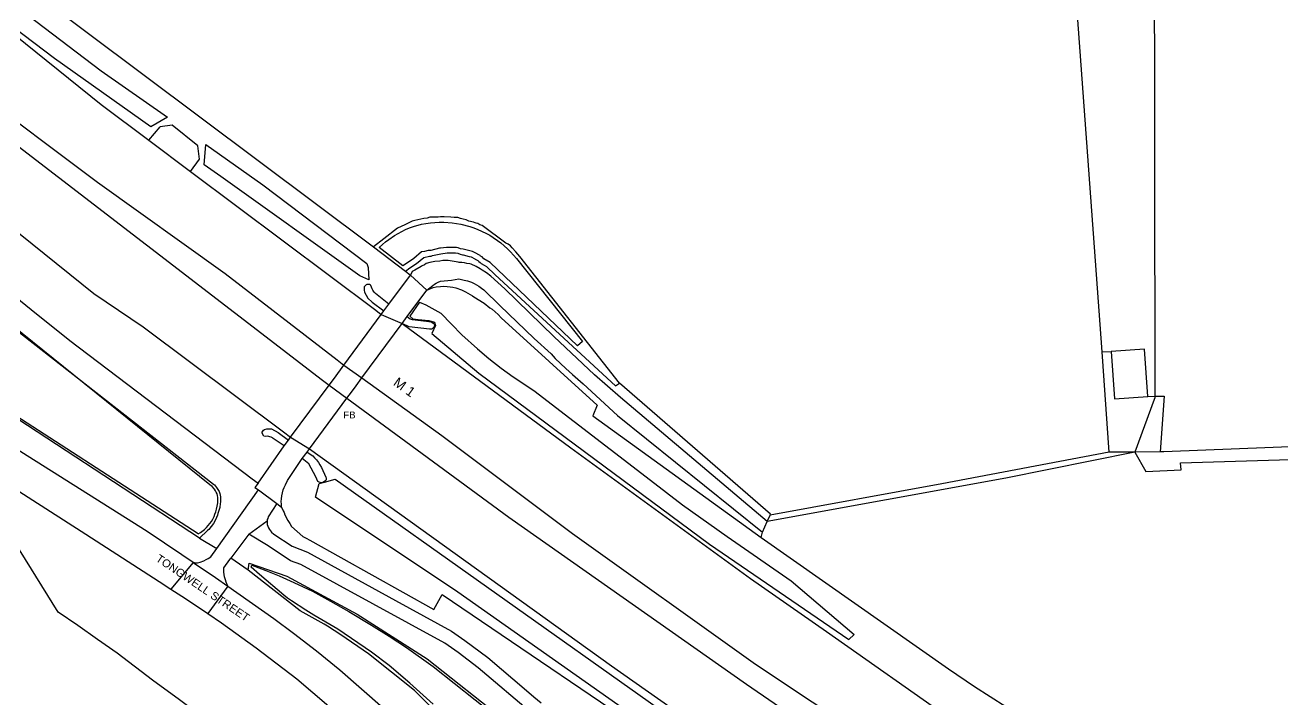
# Model space of a CAD drawing. Header units: millimetres. Extents: x 111502 to 977541, y 8702 to 1044108.
# Drawn here: x 488012.1 to 488287.1, y 241541.2 to 241688.7 of the extents above; entities that cross this region are included whole.
import ezdxf

# ---------------------------------------------------------------- set-up
doc = ezdxf.new("R2010")
doc.units = ezdxf.units.MM
doc.header["$LTSCALE"] = 0.25
doc.linetypes.add('DASHED2', pattern=[9.525, 6.35, -3.175])
doc.layers.add('E HVSS As Laid HV', color=10, linetype='Continuous')
doc.layers.add('X HVSS Site Background', color=8, linetype='Continuous')
doc.styles.add('OS Master Map$1$Standard', font='txt')

# ---------------------------------------------------------------- blocks, each defined once
blk = doc.blocks.new('OS MAP 060722')
at = {"layer": 'X HVSS Site Background', "flags": 128}
for points in [[(-994.78, 2718.39), (-867.98, 2614.69), (-867.98, 2614.69), (-810.58, 2568.09), (-810.58, 2568.09), (-781.88, 2544.99), (-781.88, 2544.99), (-771.46, 2537.2)], [(-975.98, 2714.94), (-945.88, 2689.19), (-945.88, 2689.19), (-920.83, 2668.54), (-920.83, 2668.54), (-890.93, 2643.39), (-890.93, 2643.39), (-862.23, 2619.34), (-862.23, 2619.34), (-828.88, 2593.39), (-828.88, 2593.39), (-810.58, 2579.89), (-810.58, 2579.89), (-722.33, 2513.88)], [(-995.68, 2700.79), (-901.73, 2623.49), (-901.73, 2623.49), (-810.58, 2548.84), (-810.58, 2548.84), (-782.71, 2528.02), (-782.71, 2528.02), (-754.83, 2508.08), (-754.83, 2508.08), (-730.33, 2489.18), (-730.33, 2489.18), (-728.88, 2488.03)], [(-995.93, 2695.69), (-870.08, 2592.19), (-870.08, 2592.19), (-810.58, 2543.89), (-810.58, 2543.89), (-733.53, 2484.78), (-733.53, 2484.78), (-732.08, 2483.63)], [(-996.88, 2677.69), (-853.28, 2559.54), (-853.28, 2559.54), (-810.58, 2525.39), (-810.58, 2525.39), (-783.48, 2503.69), (-783.48, 2503.69), (-772.72, 2496.39), (-772.72, 2496.39), (-742.03, 2473.48), (-742.03, 2473.48), (-740.48, 2472.28)], [(-997.46, 2661.01), (-884.38, 2570.49), (-884.38, 2570.49), (-880.08, 2566.94), (-880.08, 2566.94), (-870.28, 2558.89), (-870.28, 2558.89), (-864.98, 2554.64), (-864.98, 2554.64), (-829.98, 2526.39), (-829.98, 2526.39), (-810.58, 2510.99), (-810.58, 2510.99), (-797.18, 2500.19), (-797.18, 2500.19), (-788.78, 2493.39), (-788.78, 2493.39), (-748.88, 2463.19), (-748.88, 2463.19), (-747.58, 2462.24)], [(-810.58, 2503.52), (-757.33, 2461.99), (-757.33, 2461.99), (-757.13, 2461.84), (-757.13, 2461.84), (-756.68, 2461.31), (-756.68, 2461.31), (-756.13, 2460.39), (-756.13, 2460.39), (-755.98, 2459.99), (-755.98, 2459.99), (-755.78, 2459.24), (-755.78, 2459.24), (-755.78, 2458.24), (-755.78, 2458.24), (-755.93, 2457.09), (-755.93, 2457.09), (-755.98, 2456.89), (-755.98, 2456.89), (-756.38, 2455.59), (-756.38, 2455.59), (-756.48, 2455.24), (-756.48, 2455.24), (-756.88, 2454.24), (-756.88, 2454.24), (-757.38, 2453.44), (-757.38, 2453.44), (-758.38, 2452.14), (-758.38, 2452.14), (-758.63, 2451.89), (-758.63, 2451.89), (-760.43, 2450.19)], [(-760.73, 2451.14), (-760.18, 2451.44), (-760.18, 2451.44), (-759.28, 2452.14), (-759.28, 2452.14), (-758.88, 2452.54), (-758.88, 2452.54), (-758.48, 2452.99), (-758.48, 2452.99), (-757.78, 2453.89), (-757.78, 2453.89), (-757.48, 2454.39), (-757.48, 2454.39), (-757.23, 2454.94), (-757.23, 2454.94), (-757.03, 2455.44), (-757.03, 2455.44), (-756.83, 2455.99), (-756.83, 2455.99), (-756.68, 2456.54), (-756.68, 2456.54), (-756.53, 2457.19), (-756.53, 2457.19), (-756.48, 2457.59), (-756.48, 2457.59), (-756.43, 2457.94), (-756.43, 2457.94), (-756.38, 2458.34), (-756.38, 2458.34), (-756.38, 2459.09), (-756.38, 2459.09), (-756.48, 2459.54), (-756.48, 2459.54), (-756.58, 2459.89), (-756.58, 2459.89), (-756.73, 2460.24), (-756.73, 2460.24), (-756.93, 2460.59), (-756.93, 2460.59), (-757.13, 2460.89), (-757.13, 2460.89), (-757.63, 2461.49), (-757.63, 2461.49), (-758.18, 2461.89), (-758.18, 2461.89), (-810.58, 2504.04)], [(-760.73, 2451.14), (-810.58, 2483.34), (-810.58, 2483.34), (-812.18, 2484.64), (-812.18, 2484.64), (-815.43, 2487.19), (-815.43, 2487.19), (-820.03, 2490.54), (-820.03, 2490.54), (-823.43, 2492.89), (-823.43, 2492.89), (-826.88, 2495.19), (-826.88, 2495.19), (-830.63, 2497.54), (-830.63, 2497.54), (-861.98, 2517.54), (-861.98, 2517.54), (-901.03, 2541.64), (-901.03, 2541.64), (-933.48, 2561.99), (-933.48, 2561.99), (-938.13, 2565.79)], [(-563, 2490.96), (-574.04, 2641.19), (-574.04, 2641.19), (-574.28, 2644.49), (-574.28, 2644.49), (-572.93, 2645.83)], [(-551.74, 2639.79), (-551.53, 2481.23)], [(-767.44, 2542.22), (-771.06, 2540.14), (-771.06, 2540.14), (-792.08, 2555.09), (-792.08, 2555.09), (-810.58, 2569.04), (-810.58, 2569.04), (-859.93, 2609.79), (-859.93, 2609.79), (-876.83, 2623.84), (-876.83, 2623.84), (-876.48, 2624.84)], [(-876.48, 2624.84), (-864.48, 2615.74), (-864.48, 2615.74), (-843.23, 2599.39), (-843.23, 2599.39), (-826.18, 2586.49), (-826.18, 2586.49), (-814.73, 2577.54), (-814.73, 2577.54), (-810.58, 2574.14), (-810.58, 2574.14), (-781.88, 2552.39), (-781.88, 2552.39), (-767.44, 2542.22)], [(-761.78, 2444.89), (-764.28, 2446.59), (-764.28, 2446.59), (-771.83, 2451.69), (-771.83, 2451.69), (-809.03, 2475.04), (-809.03, 2475.04), (-810.58, 2476.04), (-810.58, 2476.04), (-929.63, 2550.44), (-929.63, 2550.44), (-937.88, 2555.59), (-937.88, 2555.59), (-941.73, 2557.99), (-941.73, 2557.99), (-942.13, 2558.29), (-942.13, 2558.29), (-944.98, 2560.34), (-944.98, 2560.34), (-946.51, 2561.57), (-946.51, 2561.57), (-947.73, 2562.54)], [(-810.58, 2467.29), (-785.28, 2451.09), (-785.28, 2451.09), (-769.23, 2440.74), (-769.23, 2440.74), (-766.7, 2439.09)], [(-703.03, 2383.39), (-703.68, 2383.24), (-703.68, 2383.24), (-715.16, 2389.68), (-715.16, 2389.68), (-733.4, 2398.68), (-733.4, 2398.68), (-739.33, 2397.29), (-739.33, 2397.29), (-760.43, 2411.59), (-760.43, 2411.59), (-764.78, 2414.84), (-764.78, 2414.84), (-770.68, 2419.14), (-770.68, 2419.14), (-778.38, 2425.04), (-778.38, 2425.04), (-782.68, 2428.09), (-782.68, 2428.09), (-786.98, 2431.09), (-786.98, 2431.09), (-791.33, 2434.04), (-791.33, 2434.04), (-810.58, 2464.95)], [(-771.46, 2537.2), (-769.04, 2540.16)], [(-760.38, 2533.06), (-760.74, 2535.96), (-760.74, 2535.96), (-766.38, 2540.48), (-766.38, 2540.48), (-769.04, 2540.16)], [(-771.46, 2537.2), (-762.35, 2530.39)], [(-723.41, 2506.66), (-725.38, 2507.58), (-725.38, 2507.58), (-755.75, 2529.24), (-755.75, 2529.24), (-759.39, 2531.84), (-759.39, 2531.84), (-759.04, 2536.3)], [(-759.04, 2536.3), (-746.53, 2527.48), (-746.53, 2527.48), (-723.83, 2510.28), (-723.83, 2510.28), (-723.53, 2509.38), (-723.53, 2509.38), (-723.41, 2506.66)], [(-762.35, 2530.39), (-760.38, 2533.06)], [(-762.35, 2530.39), (-721.83, 2500.08), (-721.83, 2500.08), (-720.68, 2499.13)], [(-668.55, 2484.11), (-690.33, 2511.78), (-690.33, 2511.78), (-691.23, 2512.78), (-691.23, 2512.78), (-692.03, 2513.68), (-692.03, 2513.68), (-692.43, 2514.08), (-692.43, 2514.08), (-692.93, 2514.48), (-692.93, 2514.48), (-693.43, 2514.68), (-693.43, 2514.68), (-698.63, 2518.58), (-698.63, 2518.58), (-699.13, 2518.68), (-699.13, 2518.68), (-699.53, 2518.98), (-699.53, 2518.98), (-699.93, 2519.08), (-699.93, 2519.08), (-700.13, 2519.18), (-700.13, 2519.18), (-700.53, 2519.28), (-700.53, 2519.28), (-701.53, 2519.48), (-701.53, 2519.48), (-702.13, 2519.78), (-702.13, 2519.78), (-702.73, 2519.98), (-702.73, 2519.98), (-703.33, 2520.08), (-703.33, 2520.08), (-703.93, 2520.28), (-703.93, 2520.28), (-704.73, 2520.28), (-704.73, 2520.28), (-705.43, 2520.38), (-705.43, 2520.38), (-706.93, 2520.48), (-706.93, 2520.48), (-707.73, 2520.48), (-707.73, 2520.48), (-708.23, 2520.38), (-708.23, 2520.38), (-710.03, 2520.38), (-710.03, 2520.38), (-710.63, 2520.18), (-710.63, 2520.18), (-711.33, 2520.08), (-711.33, 2520.08), (-713.33, 2519.68), (-713.33, 2519.68), (-713.93, 2519.48), (-713.93, 2519.48), (-715.53, 2518.68), (-715.53, 2518.68), (-717.13, 2517.98), (-717.13, 2517.98), (-720.13, 2515.68), (-720.13, 2515.68), (-722.33, 2513.88)], [(-715.93, 2509.78), (-721.13, 2513.73), (-721.13, 2513.73), (-720.43, 2514.38), (-720.43, 2514.38), (-719.73, 2514.98), (-719.73, 2514.98), (-719.03, 2515.53), (-719.03, 2515.53), (-717.78, 2516.38), (-717.78, 2516.38), (-716.18, 2517.28), (-716.18, 2517.28), (-715.33, 2517.68), (-715.33, 2517.68), (-714.48, 2518.03), (-714.48, 2518.03), (-713.63, 2518.33), (-713.63, 2518.33), (-711.88, 2518.83), (-711.88, 2518.83), (-710.93, 2519.03), (-710.93, 2519.03), (-709.93, 2519.18), (-709.93, 2519.18), (-708.98, 2519.23), (-708.98, 2519.23), (-707.98, 2519.28), (-707.98, 2519.28), (-706.98, 2519.28), (-706.98, 2519.28), (-705.13, 2519.13), (-705.13, 2519.13), (-703.23, 2518.83), (-703.23, 2518.83), (-701.33, 2518.33), (-701.33, 2518.33), (-700.43, 2518.03), (-700.43, 2518.03), (-699.53, 2517.68), (-699.53, 2517.68), (-697.78, 2516.88), (-697.78, 2516.88), (-696.93, 2516.43), (-696.93, 2516.43), (-694.53, 2514.78), (-694.53, 2514.78), (-693.78, 2514.13), (-693.78, 2514.13), (-693.08, 2513.48), (-693.08, 2513.48), (-692.38, 2512.78), (-692.38, 2512.78), (-691.73, 2512.08), (-691.73, 2512.08), (-691.13, 2511.33), (-691.13, 2511.33), (-676.68, 2493.18), (-676.68, 2493.18), (-677.73, 2492.28)], [(-722.33, 2513.88), (-715.38, 2508.58)], [(-677.73, 2492.28), (-696.83, 2510.48), (-696.83, 2510.48), (-698.23, 2511.28), (-698.23, 2511.28), (-698.63, 2511.68), (-698.63, 2511.68), (-698.93, 2511.88), (-698.93, 2511.88), (-699.03, 2511.98), (-699.03, 2511.98), (-699.63, 2512.28), (-699.63, 2512.28), (-699.73, 2512.38), (-699.73, 2512.38), (-700.73, 2512.88), (-700.73, 2512.88), (-702.73, 2513.38), (-702.73, 2513.38), (-703.33, 2513.48), (-703.33, 2513.48), (-703.83, 2513.68), (-703.83, 2513.68), (-704.23, 2513.78), (-704.23, 2513.78), (-706.43, 2513.78), (-706.43, 2513.78), (-707.73, 2513.58), (-707.73, 2513.58), (-707.93, 2513.58), (-707.93, 2513.58), (-709.83, 2513.08), (-709.83, 2513.08), (-710.43, 2513.08), (-710.43, 2513.08), (-711.23, 2512.88), (-711.23, 2512.88), (-711.83, 2512.78), (-711.83, 2512.78), (-713.53, 2511.38), (-713.53, 2511.38), (-715.13, 2510.28), (-715.13, 2510.28), (-715.93, 2509.78)], [(-715.38, 2508.58), (-714.43, 2509.28), (-714.43, 2509.28), (-712.93, 2510.28), (-712.93, 2510.28), (-711.33, 2511.58), (-711.33, 2511.58), (-710.13, 2511.88), (-710.13, 2511.88), (-709.73, 2511.88), (-709.73, 2511.88), (-709.43, 2511.98), (-709.43, 2511.98), (-707.63, 2512.38), (-707.63, 2512.38), (-706.23, 2512.58), (-706.23, 2512.58), (-704.43, 2512.58), (-704.43, 2512.58), (-703.93, 2512.48), (-703.93, 2512.48), (-703.43, 2512.28), (-703.43, 2512.28), (-702.93, 2512.18), (-702.93, 2512.18), (-702.73, 2512.18), (-702.73, 2512.18), (-701.43, 2511.78), (-701.43, 2511.78), (-701.03, 2511.68), (-701.03, 2511.68), (-700.23, 2511.28), (-700.23, 2511.28), (-700.13, 2511.18), (-700.13, 2511.18), (-699.53, 2510.88), (-699.53, 2510.88), (-699.33, 2510.68), (-699.33, 2510.68), (-699.03, 2510.48), (-699.03, 2510.48), (-698.83, 2510.28), (-698.83, 2510.28), (-698.13, 2509.88), (-698.13, 2509.88), (-697.63, 2509.58), (-697.63, 2509.58), (-695.73, 2507.78), (-695.73, 2507.78), (-669.43, 2483.48), (-669.43, 2483.48), (-668.55, 2484.11)], [(-636.28, 2453.83), (-668.33, 2480.98), (-668.33, 2480.98), (-674.03, 2485.88), (-674.03, 2485.88), (-682.93, 2494.28), (-682.93, 2494.28), (-693.63, 2504.68), (-693.63, 2504.68), (-696.73, 2507.48), (-696.73, 2507.48), (-697.63, 2508.18), (-697.63, 2508.18), (-698.63, 2508.78), (-698.63, 2508.78), (-699.03, 2509.08), (-699.03, 2509.08), (-699.93, 2509.58), (-699.93, 2509.58), (-701.03, 2510.08), (-701.03, 2510.08), (-701.33, 2510.18), (-701.33, 2510.18), (-701.93, 2510.28), (-701.93, 2510.28), (-702.43, 2510.38), (-702.43, 2510.38), (-703.03, 2510.48), (-703.03, 2510.48), (-703.63, 2510.48), (-703.63, 2510.48), (-703.83, 2510.58), (-703.83, 2510.58), (-706.03, 2510.88), (-706.03, 2510.88), (-707.23, 2510.88), (-707.23, 2510.88), (-707.83, 2510.78), (-707.83, 2510.78), (-708.93, 2510.68), (-708.93, 2510.68), (-710.03, 2510.48), (-710.03, 2510.48), (-710.83, 2510.28), (-710.83, 2510.28), (-711.23, 2509.98), (-711.23, 2509.98), (-711.73, 2509.78), (-711.73, 2509.78), (-711.93, 2509.58), (-711.93, 2509.58), (-713.33, 2508.78), (-713.33, 2508.78), (-713.93, 2508.48), (-713.93, 2508.48), (-714.28, 2507.73)], [(-715.38, 2508.58), (-714.28, 2507.73)], [(-719.03, 2501.33), (-721.93, 2503.68), (-721.93, 2503.68), (-722.13, 2503.88), (-722.13, 2503.88), (-722.38, 2504.18), (-722.38, 2504.18), (-722.53, 2504.43), (-722.53, 2504.43), (-722.68, 2504.73), (-722.68, 2504.73), (-722.78, 2505.08), (-722.78, 2505.08), (-722.93, 2505.43), (-722.93, 2505.43), (-723.03, 2505.53), (-723.03, 2505.53), (-723.23, 2505.63), (-723.23, 2505.63), (-723.38, 2505.68), (-723.38, 2505.68), (-723.58, 2505.68), (-723.58, 2505.68), (-723.83, 2505.63), (-723.83, 2505.63), (-723.98, 2505.58), (-723.98, 2505.58), (-724.13, 2505.48), (-724.13, 2505.48), (-724.23, 2505.33), (-724.23, 2505.33), (-724.38, 2505.13), (-724.38, 2505.13), (-724.38, 2504.43), (-724.38, 2504.43), (-724.33, 2503.98), (-724.33, 2503.98), (-723.63, 2502.68), (-723.63, 2502.68), (-722.68, 2501.78), (-722.68, 2501.78), (-720.08, 2499.93)], [(-719.03, 2501.33), (-714.28, 2507.73)], [(-714.28, 2507.73), (-710.73, 2504.43)], [(-710.73, 2504.43), (-709.38, 2505.48), (-709.38, 2505.48), (-709.03, 2505.73), (-709.03, 2505.73), (-708.63, 2505.98), (-708.63, 2505.98), (-708.23, 2506.18), (-708.23, 2506.18), (-707.68, 2506.38), (-707.68, 2506.38), (-705.33, 2506.63), (-705.33, 2506.63), (-703.73, 2506.88), (-703.73, 2506.88), (-703.13, 2506.78), (-703.13, 2506.78), (-702.53, 2506.58), (-702.53, 2506.58), (-701.83, 2506.48), (-701.83, 2506.48), (-700.93, 2506.18), (-700.93, 2506.18), (-700.33, 2505.88), (-700.33, 2505.88), (-699.33, 2505.28), (-699.33, 2505.28), (-698.73, 2504.88), (-698.73, 2504.88), (-698.23, 2504.48), (-698.23, 2504.48), (-694.73, 2501.08), (-694.73, 2501.08), (-687.23, 2493.88), (-687.23, 2493.88), (-683.53, 2490.48), (-683.53, 2490.48), (-682.63, 2489.48), (-682.63, 2489.48), (-680.33, 2487.28), (-680.33, 2487.28), (-678.83, 2485.98), (-678.83, 2485.98), (-676.53, 2483.98), (-676.53, 2483.98), (-669.04, 2477), (-669.04, 2477), (-637.28, 2451.53)], [(-710.73, 2504.43), (-709.28, 2504.98), (-709.28, 2504.98), (-708.68, 2505.13), (-708.68, 2505.13), (-707.73, 2505.23), (-707.73, 2505.23), (-707.08, 2505.28), (-707.08, 2505.28), (-706.23, 2505.23), (-706.23, 2505.23), (-705.58, 2505.18), (-705.58, 2505.18), (-704.98, 2505.08), (-704.98, 2505.08), (-704.33, 2504.93), (-704.33, 2504.93), (-703.13, 2504.53), (-703.13, 2504.53), (-702.23, 2504.08), (-702.23, 2504.08), (-700.73, 2503.18), (-700.73, 2503.18), (-700.43, 2502.98), (-700.43, 2502.98), (-698.13, 2501.58), (-698.13, 2501.58), (-696.93, 2500.58), (-696.93, 2500.58), (-696.43, 2500.28), (-696.43, 2500.28), (-695.13, 2499.08), (-695.13, 2499.08), (-694.43, 2498.38), (-694.43, 2498.38), (-673.43, 2479.28), (-673.43, 2479.28), (-674.43, 2476.98), (-674.43, 2476.98), (-637.63, 2450.38)], [(-714.98, 2498.68), (-710.73, 2504.43)], [(-720.68, 2499.13), (-720.08, 2499.93)], [(-720.08, 2499.93), (-719.03, 2501.33)], [(-712.28, 2501.78), (-714.43, 2498.73), (-714.43, 2498.73), (-713.73, 2498.13), (-713.73, 2498.13), (-712.63, 2498.03), (-712.63, 2498.03), (-710.23, 2497.83), (-710.23, 2497.83), (-709.03, 2497.43), (-709.03, 2497.43), (-708.83, 2496.68), (-708.83, 2496.68), (-709.58, 2494.93), (-709.58, 2494.93), (-699.33, 2486.28), (-699.33, 2486.28), (-648.88, 2448.88), (-648.88, 2448.88), (-618.43, 2428.03), (-618.43, 2428.03), (-617.28, 2429.13)], [(-712.28, 2501.78), (-710.93, 2501.23), (-710.93, 2501.23), (-707.63, 2499.38), (-707.63, 2499.38), (-705.33, 2496.98), (-705.33, 2496.98), (-703.03, 2494.68), (-703.03, 2494.68), (-699.63, 2491.58), (-699.63, 2491.58), (-697.13, 2489.48), (-697.13, 2489.48), (-694.43, 2487.38), (-694.43, 2487.38), (-691.83, 2485.48), (-691.83, 2485.48), (-687.33, 2482.48), (-687.33, 2482.48), (-661.83, 2462.88), (-661.83, 2462.88), (-654.83, 2457.48), (-654.83, 2457.48), (-645.03, 2450.58), (-645.03, 2450.58), (-631.03, 2440.88), (-631.03, 2440.88), (-617.28, 2429.13)], [(-728.88, 2488.03), (-720.68, 2499.13)], [(-724.88, 2485.28), (-716.13, 2497.13)], [(-720.68, 2499.13), (-716.13, 2497.13)], [(-714.98, 2498.68), (-714.33, 2498.18), (-714.33, 2498.18), (-713.88, 2497.98), (-713.88, 2497.98), (-710.78, 2497.63), (-710.78, 2497.63), (-709.73, 2497.48), (-709.73, 2497.48), (-709.38, 2497.28), (-709.38, 2497.28), (-709.28, 2497.23), (-709.28, 2497.23), (-709.08, 2497.03), (-709.08, 2497.03), (-709.03, 2496.93), (-709.03, 2496.93), (-709.03, 2496.73), (-709.03, 2496.73), (-709.13, 2496.48), (-709.13, 2496.48), (-709.18, 2496.33), (-709.18, 2496.33), (-709.28, 2496.18), (-709.28, 2496.18), (-709.43, 2496.03), (-709.43, 2496.03), (-709.58, 2495.93), (-709.58, 2495.93), (-709.73, 2495.93), (-709.73, 2495.93), (-709.88, 2495.88), (-709.88, 2495.88), (-710.13, 2495.93), (-710.13, 2495.93), (-714.58, 2496.38), (-714.58, 2496.38), (-716.13, 2497.13)], [(-716.13, 2497.13), (-714.98, 2498.68)], [(-716.13, 2497.13), (-679.23, 2469.98), (-679.23, 2469.98), (-639.93, 2441.38), (-639.93, 2441.38), (-623.33, 2429.78), (-623.33, 2429.78), (-595.53, 2410.28), (-595.53, 2410.28), (-580.03, 2399.78), (-580.03, 2399.78), (-562.13, 2387.78), (-562.13, 2387.78), (-555.28, 2383.03), (-555.28, 2383.03), (-548.7, 2378.59)], [(-553.07, 2481.2), (-553.79, 2491.54), (-553.79, 2491.54), (-561.07, 2491.03)], [(-563, 2490.96), (-561.07, 2491.03)], [(-561.48, 2468.98), (-563, 2490.96)], [(-561.07, 2491.03), (-560.36, 2480.69), (-560.36, 2480.69), (-553.07, 2481.2)], [(-732.08, 2483.63), (-731.13, 2484.93), (-731.13, 2484.93), (-729.58, 2487.03), (-729.58, 2487.03), (-728.88, 2488.03)], [(-728.88, 2488.03), (-724.88, 2485.28)], [(-740.48, 2472.28), (-732.08, 2483.63)], [(-732.08, 2483.63), (-728.18, 2480.83)], [(-728.18, 2480.83), (-727.18, 2482.13), (-727.18, 2482.13), (-726.18, 2483.48), (-726.18, 2483.48), (-724.88, 2485.28)], [(-724.88, 2485.28), (-707.43, 2472.68), (-707.43, 2472.68), (-678.85, 2451.2), (-678.85, 2451.2), (-638.83, 2422.69), (-638.83, 2422.69), (-614.03, 2406.18), (-614.03, 2406.18), (-566.97, 2373.69), (-566.97, 2373.69), (-410.23, 2268.18), (-410.23, 2268.18), (-362.69, 2236.11)], [(-635.63, 2455.23), (-635.53, 2455.48), (-635.53, 2455.48), (-668.55, 2484.11)], [(-760.43, 2450.19), (-810.58, 2482.99), (-810.58, 2482.99), (-810.7, 2483.09)], [(-736.38, 2469.73), (-728.18, 2480.83)], [(-728.18, 2480.83), (-692.77, 2454.83), (-692.77, 2454.83), (-640.82, 2418.28), (-640.82, 2418.28), (-584.03, 2379.28), (-584.03, 2379.28), (-575.66, 2373.69), (-575.66, 2373.69), (-566.83, 2367.78), (-566.83, 2367.78), (-429.23, 2274.88), (-429.23, 2274.88), (-365.46, 2232.14)], [(-551.53, 2481.23), (-551.53, 2480.88), (-551.53, 2480.88), (-551.66, 2480.52), (-551.66, 2480.52), (-555.88, 2469.03)], [(-553.07, 2481.2), (-551.53, 2481.23)], [(-551.53, 2481.23), (-549.46, 2481.28), (-549.46, 2481.28), (-550.38, 2469.08)], [(-741.93, 2470.38), (-744.28, 2471.98), (-744.28, 2471.98), (-744.48, 2472.13), (-744.48, 2472.13), (-744.73, 2472.28), (-744.73, 2472.28), (-745.03, 2472.38), (-745.03, 2472.38), (-745.28, 2472.43), (-745.28, 2472.43), (-745.58, 2472.48), (-745.58, 2472.48), (-746.08, 2472.43), (-746.08, 2472.43), (-746.33, 2472.48), (-746.33, 2472.48), (-746.68, 2473.18), (-746.68, 2473.18), (-746.73, 2473.38), (-746.73, 2473.38), (-746.43, 2473.83), (-746.43, 2473.83), (-746.23, 2473.98), (-746.23, 2473.98), (-745.68, 2474.08), (-745.68, 2474.08), (-745.28, 2474.13), (-745.28, 2474.13), (-744.68, 2474.08), (-744.68, 2474.08), (-743.23, 2473.28), (-743.23, 2473.28), (-740.98, 2471.63)], [(-740.98, 2471.63), (-740.48, 2472.28)], [(-740.48, 2472.28), (-736.38, 2469.73)], [(-366.19, 2474.85), (-481.48, 2471.79), (-481.48, 2471.79), (-549.56, 2469.09), (-549.56, 2469.09), (-550.38, 2469.08)], [(-747.58, 2462.24), (-741.93, 2470.38)], [(-741.93, 2470.38), (-740.98, 2471.63)], [(-736.88, 2469.03), (-736.38, 2469.73)], [(-736.38, 2469.73), (-670.33, 2422.28), (-670.33, 2422.28), (-601.14, 2373.69), (-601.14, 2373.69), (-594.73, 2369.18), (-594.73, 2369.18), (-552.33, 2340.48), (-552.33, 2340.48), (-524.97, 2322.08)], [(-555.88, 2469.03), (-553.51, 2464.79), (-553.51, 2464.79), (-545.77, 2465.14), (-545.77, 2465.14), (-545.92, 2466.65), (-545.92, 2466.65), (-444.72, 2469.74), (-444.72, 2469.74), (-367.15, 2471.77)], [(-742.46, 2456.99), (-742.48, 2457.64), (-742.48, 2457.64), (-742.53, 2458.24), (-742.53, 2458.24), (-742.48, 2458.84), (-742.48, 2458.84), (-742.38, 2459.44), (-742.38, 2459.44), (-742.23, 2460.14), (-742.23, 2460.14), (-742.08, 2460.74), (-742.08, 2460.74), (-741.88, 2461.29), (-741.88, 2461.29), (-741.63, 2461.89), (-741.63, 2461.89), (-741.13, 2462.84), (-741.13, 2462.84), (-737.93, 2467.63)], [(-737.93, 2467.63), (-736.88, 2469.03)], [(-736.88, 2469.03), (-735.63, 2468.18), (-735.63, 2468.18), (-735.23, 2467.78), (-735.23, 2467.78), (-734.83, 2467.33), (-734.83, 2467.33), (-734.38, 2466.73), (-734.38, 2466.73), (-734.08, 2466.23), (-734.08, 2466.23), (-733.73, 2465.63), (-733.73, 2465.63), (-732.78, 2463.53), (-732.78, 2463.53), (-732.73, 2463.43), (-732.73, 2463.43), (-732.68, 2463.28), (-732.68, 2463.28), (-732.68, 2463.03), (-732.68, 2463.03), (-732.78, 2462.83), (-732.78, 2462.83), (-732.98, 2462.68), (-732.98, 2462.68), (-733.43, 2462.38), (-733.43, 2462.38), (-733.68, 2462.33), (-733.68, 2462.33), (-734.03, 2462.38), (-734.03, 2462.38), (-734.23, 2462.43), (-734.23, 2462.43), (-734.53, 2462.63), (-734.53, 2462.63), (-734.98, 2463.63), (-734.98, 2463.63), (-736.48, 2466.43), (-736.48, 2466.43), (-737.93, 2467.63)], [(-555.88, 2469.03), (-584.09, 2463.3), (-584.09, 2463.3), (-636.28, 2453.83)], [(-561.48, 2468.98), (-598.06, 2462.12), (-598.06, 2462.12), (-635.63, 2455.23)], [(-555.88, 2469.03), (-561.48, 2468.98)], [(-550.38, 2469.08), (-555.88, 2469.03)], [(-747.58, 2462.24), (-748.28, 2461.29), (-748.28, 2461.29), (-747.53, 2460.74)], [(-557.43, 2336.38), (-608.33, 2371.08), (-608.33, 2371.08), (-612.04, 2373.69), (-612.04, 2373.69), (-703.93, 2438.38), (-703.93, 2438.38), (-735.03, 2459.18), (-735.03, 2459.18), (-734.23, 2462.13)], [(-734.23, 2462.13), (-733.08, 2462.48), (-733.08, 2462.48), (-730.78, 2463.13), (-730.78, 2463.13), (-660.03, 2412.98), (-660.03, 2412.98), (-605.58, 2373.69), (-605.58, 2373.69), (-600.13, 2369.78), (-600.13, 2369.78), (-556.73, 2338.13), (-556.73, 2338.13), (-557.43, 2336.38)], [(-756.65, 2447.94), (-747.53, 2460.74)], [(-747.53, 2460.74), (-743.53, 2457.79)], [(-743.53, 2457.79), (-745.38, 2454.84), (-745.38, 2454.84), (-745.48, 2454.54), (-745.48, 2454.54), (-745.58, 2454.29), (-745.58, 2454.29), (-745.63, 2453.99)], [(-743.53, 2457.79), (-742.46, 2456.99)], [(-742.46, 2456.99), (-742.08, 2456.19), (-742.08, 2456.19), (-741.93, 2455.79), (-741.93, 2455.79), (-741.73, 2455.34), (-741.73, 2455.34), (-741.08, 2454.04), (-741.08, 2454.04), (-740.68, 2453.39), (-740.68, 2453.39), (-740.28, 2452.79), (-740.28, 2452.79), (-737.78, 2450.59), (-737.78, 2450.59), (-737.08, 2450.19), (-737.08, 2450.19), (-736.28, 2449.79), (-736.28, 2449.79), (-709.19, 2434.65), (-709.19, 2434.65), (-707.33, 2437.88), (-707.33, 2437.88), (-655.53, 2402.78)], [(-749.63, 2451.09), (-745.63, 2453.99)], [(-745.63, 2453.99), (-745.63, 2453.54), (-745.63, 2453.54), (-745.58, 2453.19), (-745.58, 2453.19), (-745.48, 2452.84), (-745.48, 2452.84), (-745.33, 2452.49), (-745.33, 2452.49), (-745.08, 2452.09), (-745.08, 2452.09), (-744.88, 2451.79), (-744.88, 2451.79), (-744.63, 2451.49), (-744.63, 2451.49), (-744.18, 2451.09), (-744.18, 2451.09), (-740.13, 2448.49), (-740.13, 2448.49), (-736.78, 2447.14), (-736.78, 2447.14), (-717.58, 2436.59), (-717.58, 2436.59), (-705.28, 2429.89), (-705.28, 2429.89), (-702.38, 2427.84), (-702.38, 2427.84), (-697.38, 2424.09), (-697.38, 2424.09), (-688.88, 2416.89), (-688.88, 2416.89), (-687.33, 2415.54), (-687.33, 2415.54), (-685.73, 2414.19)], [(-637.28, 2451.53), (-636.28, 2453.83)], [(-636.28, 2453.83), (-635.63, 2455.23)], [(-749.63, 2451.09), (-753.54, 2445.87)], [(-687.58, 2411.84), (-699.48, 2421.89), (-699.48, 2421.89), (-703.83, 2425.19), (-703.83, 2425.19), (-706.73, 2427.24), (-706.73, 2427.24), (-738.23, 2444.49), (-738.23, 2444.49), (-740.53, 2445.29), (-740.53, 2445.29), (-745.43, 2448.54), (-745.43, 2448.54), (-749.63, 2451.09)], [(-637.63, 2450.38), (-637.28, 2451.53)], [(-637.63, 2450.38), (-596.63, 2421.68), (-596.63, 2421.68), (-590.93, 2417.78), (-590.93, 2417.78), (-584.13, 2413.38), (-584.13, 2413.38), (-576.13, 2407.98), (-576.13, 2407.98), (-558.43, 2396.38), (-558.43, 2396.38), (-556.03, 2394.88), (-556.03, 2394.88), (-555.73, 2394.68), (-555.73, 2394.68), (-553.93, 2393.58), (-553.93, 2393.58), (-552.03, 2392.38), (-552.03, 2392.38), (-551.23, 2391.98), (-551.23, 2391.98), (-542.8, 2387.28)], [(-761.78, 2444.89), (-761.48, 2444.89), (-761.48, 2444.89), (-761.18, 2444.84), (-761.18, 2444.84), (-760.83, 2444.84), (-760.83, 2444.84), (-760.28, 2444.94), (-760.28, 2444.94), (-759.43, 2445.29), (-759.43, 2445.29), (-758.93, 2445.54), (-758.93, 2445.54), (-758.48, 2445.79), (-758.48, 2445.79), (-757.93, 2446.14), (-757.93, 2446.14), (-756.65, 2447.94)], [(-760.43, 2450.19), (-756.65, 2447.94)], [(-761.78, 2444.89), (-766.7, 2439.09)], [(-761.78, 2444.89), (-756.93, 2441.59), (-756.93, 2441.59), (-754.23, 2439.74)], [(-754.23, 2439.74), (-754.58, 2440.59), (-754.58, 2440.59), (-754.73, 2441.09), (-754.73, 2441.09), (-754.93, 2441.74), (-754.93, 2441.74), (-755.03, 2442.24), (-755.03, 2442.24), (-755.08, 2442.79), (-755.08, 2442.79), (-755.08, 2443.69), (-755.08, 2443.69), (-753.78, 2445.54), (-753.78, 2445.54), (-753.54, 2445.87)], [(-749.78, 2443.19), (-753.54, 2445.87)], [(-749.78, 2443.19), (-749.58, 2444.74), (-749.58, 2444.74), (-741.33, 2441.89), (-741.33, 2441.89), (-725.93, 2433.59), (-725.93, 2433.59), (-710.63, 2423.84), (-710.63, 2423.84), (-693.48, 2410.29)], [(-693.74, 2392.6), (-696.73, 2398.99), (-696.73, 2398.99), (-704.68, 2408.19), (-704.68, 2408.19), (-713.43, 2416.89), (-713.43, 2416.89), (-723.43, 2424.89), (-723.43, 2424.89), (-729.48, 2429.09), (-729.48, 2429.09), (-732.43, 2430.99), (-732.43, 2430.99), (-733.13, 2431.39), (-733.13, 2431.39), (-738.38, 2434.29), (-738.38, 2434.29), (-749.78, 2443.19)], [(-749.13, 2443.84), (-748.93, 2444.29), (-748.93, 2444.29), (-745.93, 2443.14), (-745.93, 2443.14), (-742.98, 2441.94), (-742.98, 2441.94), (-739.78, 2440.54), (-739.78, 2440.54), (-735.73, 2438.59), (-735.73, 2438.59), (-731.73, 2436.44), (-731.73, 2436.44), (-727.78, 2434.19), (-727.78, 2434.19), (-722.78, 2431.19), (-722.78, 2431.19), (-718.93, 2428.79), (-718.93, 2428.79), (-715.18, 2426.29), (-715.18, 2426.29), (-709.28, 2422.19), (-709.28, 2422.19), (-695.53, 2411.19)], [(-709.28, 2413.89), (-714.43, 2418.54), (-714.43, 2418.54), (-718.93, 2422.34), (-718.93, 2422.34), (-722.78, 2425.29), (-722.78, 2425.29), (-730.18, 2430.29), (-730.18, 2430.29), (-733.68, 2432.39), (-733.68, 2432.39), (-735.43, 2433.39), (-735.43, 2433.39), (-737.18, 2434.44), (-737.18, 2434.44), (-740.28, 2436.49), (-740.28, 2436.49), (-741.13, 2437.09), (-741.13, 2437.09), (-741.98, 2437.74), (-741.98, 2437.74), (-747.28, 2442.24), (-747.28, 2442.24), (-749.13, 2443.84)], [(-754.23, 2439.74), (-758.62, 2433.71)], [(-754.23, 2439.74), (-744.13, 2432.64), (-744.13, 2432.64), (-739.83, 2429.44), (-739.83, 2429.44), (-734.83, 2425.59), (-734.83, 2425.59), (-729.73, 2421.44), (-729.73, 2421.44), (-720.28, 2413.14), (-720.28, 2413.14), (-712.98, 2406.59), (-712.98, 2406.59), (-705.68, 2400.24), (-705.68, 2400.24), (-699.68, 2394.49), (-699.68, 2394.49), (-695.53, 2390.89)], [(-766.7, 2439.09), (-763.48, 2436.99), (-763.48, 2436.99), (-758.62, 2433.71)], [(-758.62, 2433.71), (-755.63, 2431.69), (-755.63, 2431.69), (-748.03, 2426.24), (-748.03, 2426.24), (-739.13, 2419.44), (-739.13, 2419.44), (-725.13, 2407.54), (-725.13, 2407.54), (-718.83, 2402.09), (-718.83, 2402.09), (-706.28, 2390.74), (-706.28, 2390.74), (-700.73, 2385.44)]]:
    blk.add_lwpolyline(points, dxfattribs=at)
at = {"layer": 'X HVSS Site Background', "attachment_point": 7, "style": 'OS Master Map$1$Standard'}
for s, insert, char_height, rotation in [('{\\farial|b0|i0|c0|p34;M 1}', (-718.21, 2483.81), 2.125, 324.2), ('{\\farial|b0|i0|c0|p34;TONGWELL STREET}', (-770.15, 2445.33), 1.75, 325.9)]:
    blk.add_mtext(s, dxfattribs=dict(at, insert=insert, char_height=char_height, rotation=rotation))
at = {"layer": 'X HVSS Site Background', "insert": (-728.96, 2476.4), "char_height": 1.5, "attachment_point": 7, "style": 'OS Master Map$1$Standard'}
blk.add_mtext('{\\farial|b0|i0|c0|p34;FB}', dxfattribs=at)

msp = doc.modelspace()

# ---------------------------------------------------------------- linework, layer by layer
at = {"lineweight": 0}
msp.add_circle((488727.82, 239008.33), 11388.42, dxfattribs=at)

# ---------------------------------------------------------------- block references
at = {"layer": 'E HVSS As Laid HV', "linetype": 'DASHED2', "lineweight": 0}
msp.add_blockref('OS MAP 060722', (488810.58, 239126.31), dxfattribs=at)

doc.saveas('drawing.dxf')
